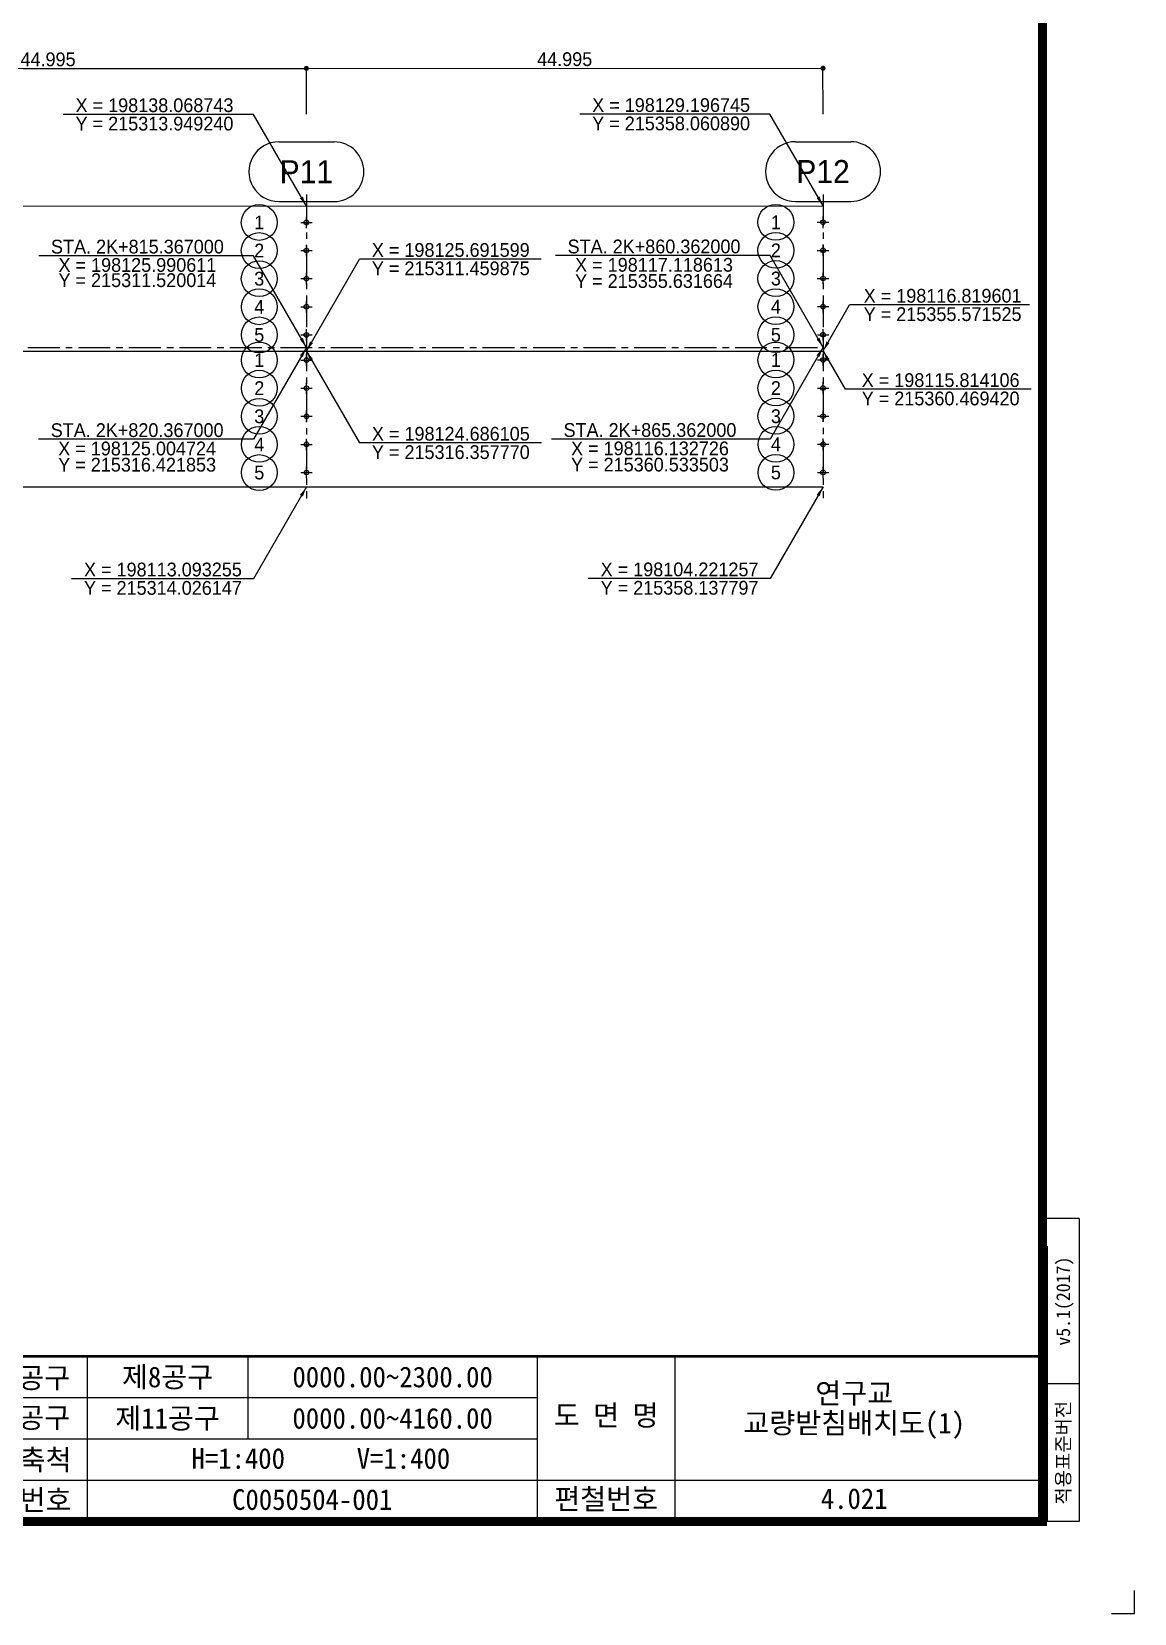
# Model space of a CAD drawing. Header units: feet. Extents: x 0 to 336400, y 0 to 237600.
# Drawn here: x 240362 to 336400, y 0 to 137830 of the extents above; entities that cross this region are included whole.
import ezdxf
from ezdxf.enums import TextEntityAlignment as Align

# ---------------------------------------------------------------- set-up
doc = ezdxf.new("R2010")
doc.units = ezdxf.units.FT
doc.header["$LTSCALE"] = 2200
doc.header["$MEASUREMENT"] = 0
doc.linetypes.add('A-CENTR01', pattern=[2, 1.25, -0.25, 0.25, -0.25])
for name, color, linetype in [('CS-CNTL', 1, 'A-CENTR01'), ('CS-CONC-LEAN', 3, 'CONTINUOUS'), ('CS-CONC-MAJR', 4, 'CONTINUOUS'), ('CS-DIML', 1, 'CONTINUOUS'), ('CS-DIMT', 3, 'CONTINUOUS'), ('CS-TEXT', 3, 'CONTINUOUS'), ('CX-BORD-LIN1', 4, 'CONTINUOUS'), ('CX-BORD-LIN2', 3, 'CONTINUOUS'), ('CX-BORD-TEX2', 7, 'CONTINUOUS'), ('CX-BORD-TEX3', 6, 'CONTINUOUS'), ('CX-MISC', 2, 'CONTINUOUS'), ('CZ-TEX2', 3, 'CONTINUOUS')]:
    doc.layers.add(name, color=color, linetype=linetype)
doc.styles.add('A_STANDARD', font='')
doc.styles.add('TB_TEXT', font='')
doc.styles.add('TB_WBTXT', font='')
doc.styles.add('TB_WMTXT', font='')
doc.styles.get('A_STANDARD').set_extended_font_data('Dotum')
doc.styles.get('TB_TEXT').set_extended_font_data('DotumChe')
doc.styles.get('TB_WBTXT').set_extended_font_data('Dotum')
doc.styles.get('TB_WMTXT').set_extended_font_data('DotumChe')

# ---------------------------------------------------------------- blocks, each defined once
blk = doc.blocks.new('CZDIMD1-2')
at = {"layer": 'CS-DIML', "const_width": 0.5}
blk.add_lwpolyline([(0.25, 0, 1), (-0.25, 0, 1)], format="xyb", close=True, dxfattribs=at)
blk = doc.blocks.new('CXBLKA1-KHCA-1')
at = {"layer": 'CX-BORD-LIN1', "const_width": 2}
blk.add_lwpolyline([(796, 0), (0, 0), (0, 554), (796, 554)], close=True, dxfattribs=at)
at = {"layer": 'CX-BORD-LIN1'}
for points, const_width in [([(796, 36), (0, 36)], 0.6), ([(686, 0), (686, 36)], 0.3)]:
    blk.add_lwpolyline(points, dxfattribs=dict(at, const_width=const_width))
at = {"layer": 'CX-BORD-LIN2'}
for p, q in [((804, 66.03), (796, 66.03)), ((804, 66.03), (804, 0)), ((797, 60), (797, 0)), ((804, 30), (796, 30)), ((804, 0), (797, 0))]:
    blk.add_line(p, q, dxfattribs=at)
at = {"layer": 'CX-BORD-LIN2', "const_width": 0.3}
for points in [[(588, 0), (588, 36)], [(623, 18), (623, 36)], [(716, 0), (716, 36)], [(686, 27), (558, 27)], [(686, 18), (558, 18)], [(796, 9), (558, 9)]]:
    blk.add_lwpolyline(points, dxfattribs=at)
at = {"layer": 'CX-MISC'}
blk.add_lwpolyline([(811, -20), (816, -20), (816, -15)], dxfattribs=at)
at = {"layer": 'CX-BORD-LIN1', "style": 'TB_TEXT'}
for tag, height, p in [('TR_RDAT5', 3.5, (317.5, 33)), ('TR_DGN5', 3.5, (451.12, 33)), ('TR_CHK5', 3.5, (491.12, 33)), ('TR_APP5', 3.5, (531.12, 33)), ('TR_RNUM5', 3, (285.11, 32.64)), ('TR_RNUM4', 3, (285.11, 26.64)), ('TR_RDAT4', 3.5, (317.5, 27)), ('TR_DGN4', 3.5, (451.12, 27)), ('TR_CHK4', 3.5, (491.12, 27)), ('TR_APP4', 3.5, (531.12, 27)), ('TR_RNUM3', 3, (285.11, 20.64)), ('TR_RDAT3', 3.5, (317.5, 21)), ('TR_DGN3', 3.5, (451.12, 21)), ('TR_CHK3', 3.5, (491.12, 21)), ('TR_APP3', 3.5, (531.12, 21)), ('TR_RNUM2', 3, (285.11, 14.64)), ('TR_RDAT2', 3.5, (317.5, 15)), ('TR_DGN2', 3.5, (451.12, 15)), ('TR_CHK2', 3.5, (491.12, 15)), ('TR_APP2', 3.5, (531.12, 15)), ('TR_RDAT1', 3.5, (317.5, 9)), ('TR_DGN1', 3.5, (451.12, 9)), ('TR_CHK1', 3.5, (491.12, 9)), ('TR_APP1', 3.5, (531.12, 9)), ('TR_RNUM1', 3, (285.11, 8.64))]:
    blk.add_attdef(tag, text='', height=height, dxfattribs=at).set_placement(p, align=Align.MIDDLE_CENTER)
for tag, p in [('TR_RCON5', (342.3, 33)), ('TR_RCON4', (342.3, 27)), ('TR_RCON3', (342.3, 21)), ('TR_RCON2', (342.3, 15)), ('TR_RCON1', (342.3, 9))]:
    blk.add_attdef(tag, text='', height=3.5, dxfattribs=at).set_placement(p, align=Align.MIDDLE_LEFT)
at = {"layer": 'CX-BORD-LIN2', "style": 'TB_TEXT'}
blk.add_text('적용표준버전', height=3, rotation=90, dxfattribs=at).set_placement((800.5, 15), align=Align.MIDDLE_CENTER)
blk.add_attdef('TD_VERSION', text='', height=3, rotation=90, dxfattribs=at).set_placement((800.5, 48.01), align=Align.MIDDLE_CENTER)
at = {"layer": 'CX-BORD-TEX2', "style": 'TB_WMTXT'}
for tag, height, p in [('TB_CNAME', 5, (15.34, 531.83)), ('TB_CSCOP', 4, (16.63, 523.83))]:
    blk.add_attdef(tag, text='', height=height, dxfattribs=at).set_placement(p, align=Align.BOTTOM_LEFT)
at = {"layer": 'CX-BORD-TEX2', "style": 'TB_WBTXT'}
for tag, height, p in [('TB_MTITIL', 10, (398, 533.33)), ('TB_STITL', 7, (398, 518.33))]:
    blk.add_attdef(tag, text='', height=height, dxfattribs=at).set_placement(p, align=Align.MIDDLE_CENTER)
at = {"layer": 'CX-BORD-TEX3', "style": 'TB_TEXT'}
for s, p in [('설계공구', (573, 31.36)), ('시공공구', (573, 22.69)), ('도 면 명', (701, 23.19)), ('도면축척', (573.29, 13.51)), ('도면번호', (573.29, 4.79)), ('편철번호', (701, 5))]:
    blk.add_text(s, height=4.5, dxfattribs=at).set_placement(p, align=Align.MIDDLE)
for tag, height, p in [('TD_LNDST', 4.5, (215, 31.5)), ('TD_DSECT', 4.5, (605.5, 31.5)), ('TD_DDIST', 4.5, (654.5, 31.5)), ('TD_DNAME_TOP', 4.5, (755, 27.96)), ('TD_CSECT', 4.5, (605.5, 22.5)), ('TD_CDIST', 4.5, (654.5, 22.5)), ('TD_DNAME_MAIN', 4.5, (755, 21.47)), ('TD_CCOMP', 4.5, (215, 13.59)), ('TD_HSCAL', 4.5, (620.88, 13.75)), ('TD_VSCAL', 4.5, (656.86, 13.75)), ('TD_DNAME_BOT', 3, (755, 15.25)), ('TD_FIELD', 4.5, (180, 5.13)), ('TD_CSTEP', 4.5, (250.74, 5.13)), ('TD_DWGCODE', 4.5, (637, 4.79)), ('TD_DWGNO', 4.5, (755, 5))]:
    blk.add_attdef(tag, text='', height=height, dxfattribs=at).set_placement(p, align=Align.MIDDLE_CENTER)
for tag, height, width, p in [('TD_DCOMP', 4.5, 0.95, (215, 22.59)), ('TD_CNAME', 5, 0.78, (65, 7.6))]:
    blk.add_attdef(tag, text='', height=height, dxfattribs=dict(at, width=width)).set_placement(p, align=Align.MIDDLE_CENTER)

msp = doc.modelspace()

# ---------------------------------------------------------------- linework, layer by layer
at = {"layer": 'CS-CNTL'}
for p, q in [((264292, 123625), (264296, 109000)), ((309287, 123638), (309291, 109013)), ((33232, 110258), (309291, 110321)), ((33232, 110258), (309291, 110321)), ((33232, 110258), (309291, 110321)), ((33232, 110258), (309291, 110321)), ((33253, 110236), (309291, 110318)), ((33253, 110236), (309291, 110318)), ((33253, 110236), (309291, 110318)), ((33253, 110236), (309291, 110318)), ((264296, 110986), (264299, 97161)), ((309291, 110996), (309294, 97171))]:
    msp.add_line(p, q, dxfattribs=at)
at = {"layer": 'CS-CONC-LEAN'}
for p, q in [((264293, 120705), (264292, 121705)), ((309288, 120718), (309287, 121718)), ((263792, 121205), (264792, 121205)), ((308787, 121218), (309787, 121219)), ((263793, 118755), (264793, 118755)), ((264293, 118255), (264293, 119255)), ((308788, 118768), (309788, 118769)), ((309288, 118268), (309288, 119268)), ((263794, 116305), (264794, 116305)), ((264294, 115805), (264294, 116805)), ((308789, 116318), (309789, 116319)), ((309289, 115818), (309289, 116818)), ((263795, 113855), (264795, 113855)), ((264295, 113355), (264295, 114355)), ((308790, 113868), (309790, 113869)), ((309290, 113368), (309290, 114368)), ((264296, 110905), (264295, 111905)), ((309291, 110918), (309290, 111918)), ((263795, 111405), (264795, 111405)), ((308790, 111418), (309790, 111419)), ((263796, 109211), (264796, 109211)), ((264296, 108711), (264296, 109711)), ((308791, 109221), (309791, 109222)), ((309291, 108721), (309291, 109721)), ((263797, 106761), (264797, 106761)), ((264297, 106261), (264297, 107261)), ((308792, 106771), (309792, 106772)), ((309292, 106271), (309292, 107271)), ((264297, 103811), (264297, 104811)), ((309292, 103821), (309292, 104821)), ((263797, 104311), (264797, 104311)), ((308792, 104321), (309792, 104322)), ((264298, 101361), (264298, 102361)), ((309293, 101371), (309293, 102371)), ((263798, 101861), (264798, 101861)), ((308793, 101871), (309793, 101872)), ((263798, 99411), (264798, 99411)), ((264298, 98911), (264298, 99911)), ((308793, 99421), (309793, 99422)), ((309293, 98921), (309293, 99921))]:
    msp.add_line(p, q, dxfattribs=at)
for centre in [(264292, 121205), (309287, 121218), (264293, 118755), (309288, 118768), (264294, 116305), (309289, 116318), (264295, 113855), (309290, 113868), (264295, 111405), (309290, 111418), (264296, 109211), (309291, 109221), (264297, 106761), (309292, 106771), (264297, 104311), (309292, 104321), (264298, 101861), (309293, 101871), (264298, 99411), (309293, 99421)]:
    msp.add_circle(centre, 200, dxfattribs=at)
for points in [[(264292, 121705), (264242, 121555), (264292, 121705), (264342, 121555)], [(309287, 121718), (309237, 121568), (309287, 121718), (309337, 121568)], [(263792, 121205), (263942, 121155), (263792, 121205), (263942, 121255)], [(264293, 120705), (264243, 120855), (264293, 120705), (264343, 120855)], [(264792, 121205), (264642, 121155), (264792, 121205), (264642, 121255)], [(308787, 121218), (308937, 121168), (308787, 121218), (308937, 121268)], [(309288, 120718), (309238, 120868), (309288, 120718), (309338, 120868)], [(309787, 121219), (309637, 121169), (309787, 121219), (309637, 121269)], [(263793, 118755), (263943, 118705), (263793, 118755), (263943, 118805)], [(264293, 119255), (264243, 119105), (264293, 119255), (264343, 119105)], [(264793, 118755), (264643, 118705), (264793, 118755), (264643, 118805)], [(308788, 118768), (308938, 118718), (308788, 118768), (308938, 118818)], [(309288, 119268), (309238, 119118), (309288, 119268), (309338, 119118)], [(309788, 118769), (309638, 118719), (309788, 118769), (309638, 118819)], [(264293, 118255), (264243, 118405), (264293, 118255), (264343, 118405)], [(309288, 118268), (309238, 118418), (309288, 118268), (309338, 118418)], [(263794, 116305), (263944, 116255), (263794, 116305), (263944, 116355)], [(264294, 116805), (264244, 116655), (264294, 116805), (264344, 116655)], [(264294, 115805), (264244, 115955), (264294, 115805), (264344, 115955)], [(264794, 116305), (264644, 116255), (264794, 116305), (264644, 116355)], [(308789, 116318), (308939, 116268), (308789, 116318), (308939, 116368)], [(309289, 116818), (309239, 116668), (309289, 116818), (309339, 116668)], [(309289, 115818), (309239, 115968), (309289, 115818), (309339, 115968)], [(309789, 116319), (309639, 116269), (309789, 116319), (309639, 116369)], [(263795, 113855), (263945, 113805), (263795, 113855), (263945, 113905)], [(264295, 114355), (264245, 114205), (264295, 114355), (264345, 114205)], [(264295, 113355), (264245, 113505), (264295, 113355), (264345, 113505)], [(264795, 113855), (264645, 113805), (264795, 113855), (264645, 113905)], [(308790, 113868), (308940, 113818), (308790, 113868), (308940, 113918)], [(309290, 114368), (309240, 114218), (309290, 114368), (309340, 114218)], [(309290, 113368), (309240, 113518), (309290, 113368), (309340, 113518)], [(309790, 113869), (309640, 113819), (309790, 113869), (309640, 113919)], [(264295, 111905), (264245, 111755), (264295, 111905), (264345, 111755)], [(309290, 111918), (309240, 111768), (309290, 111918), (309340, 111768)], [(263795, 111405), (263945, 111355), (263795, 111405), (263945, 111455)], [(264296, 110905), (264245, 111055), (264296, 110905), (264345, 111055)], [(264795, 111405), (264645, 111355), (264795, 111405), (264645, 111455)], [(308790, 111418), (308940, 111368), (308790, 111418), (308940, 111468)], [(309291, 110918), (309240, 111068), (309291, 110918), (309340, 111068)], [(309790, 111419), (309640, 111369), (309790, 111419), (309640, 111469)], [(263796, 109211), (263946, 109161), (263796, 109211), (263946, 109261)], [(264296, 109711), (264246, 109561), (264296, 109711), (264346, 109561)], [(264796, 109211), (264646, 109161), (264796, 109211), (264646, 109261)], [(308791, 109221), (308941, 109171), (308791, 109221), (308941, 109271)], [(309291, 109721), (309241, 109571), (309291, 109721), (309341, 109571)], [(309791, 109222), (309641, 109172), (309791, 109222), (309641, 109272)], [(264296, 108711), (264246, 108861), (264296, 108711), (264346, 108861)], [(309291, 108721), (309241, 108871), (309291, 108721), (309341, 108871)], [(263797, 106761), (263947, 106711), (263797, 106761), (263947, 106811)], [(264297, 107261), (264247, 107111), (264297, 107261), (264347, 107111)], [(264297, 106261), (264247, 106411), (264297, 106261), (264347, 106411)], [(264797, 106761), (264647, 106711), (264797, 106761), (264647, 106811)], [(308792, 106771), (308942, 106721), (308792, 106771), (308942, 106821)], [(309292, 107271), (309242, 107121), (309292, 107271), (309342, 107121)], [(309292, 106271), (309242, 106421), (309292, 106271), (309342, 106421)], [(309792, 106772), (309642, 106722), (309792, 106772), (309642, 106822)], [(264297, 104811), (264247, 104661), (264297, 104811), (264347, 104661)], [(309292, 104821), (309242, 104671), (309292, 104821), (309342, 104671)], [(263797, 104311), (263947, 104261), (263797, 104311), (263947, 104361)], [(264297, 103811), (264247, 103961), (264297, 103811), (264347, 103961)], [(264797, 104311), (264647, 104261), (264797, 104311), (264647, 104361)], [(308792, 104321), (308942, 104271), (308792, 104321), (308942, 104371)], [(309292, 103821), (309242, 103971), (309292, 103821), (309342, 103971)], [(309792, 104322), (309642, 104272), (309792, 104322), (309642, 104372)], [(264298, 102361), (264248, 102211), (264298, 102361), (264348, 102211)], [(309293, 102371), (309243, 102221), (309293, 102371), (309343, 102221)], [(263798, 101861), (263948, 101811), (263798, 101861), (263948, 101911)], [(264298, 101361), (264248, 101511), (264298, 101361), (264348, 101511)], [(264798, 101861), (264648, 101811), (264798, 101861), (264648, 101911)], [(308793, 101871), (308943, 101821), (308793, 101871), (308943, 101921)], [(309293, 101371), (309243, 101521), (309293, 101371), (309343, 101521)], [(309793, 101872), (309643, 101822), (309793, 101872), (309643, 101922)], [(263798, 99411), (263948, 99361), (263798, 99411), (263948, 99461)], [(264298, 99911), (264248, 99761), (264298, 99911), (264348, 99761)], [(264798, 99411), (264648, 99361), (264798, 99411), (264648, 99461)], [(308793, 99421), (308943, 99371), (308793, 99421), (308943, 99471)], [(309293, 99921), (309243, 99771), (309293, 99921), (309343, 99771)], [(309793, 99422), (309643, 99372), (309793, 99422), (309643, 99472)], [(264298, 98911), (264248, 99061), (264298, 98911), (264348, 99061)], [(309293, 98921), (309243, 99071), (309293, 98921), (309343, 99071)]]:
    msp.add_solid(points, dxfattribs=at)
at = {"layer": 'CS-CONC-MAJR'}
for p, q in [((174325, 122598), (309287, 122638)), ((174329, 109973), (309291, 110013)), ((174329, 109965), (309291, 109996)), ((174332, 98140), (309294, 98171))]:
    msp.add_line(p, q, dxfattribs=at)
at = {"layer": 'CS-DIML'}
for p, q in [((219293, 134612), (264288, 134625)), ((264290, 130625), (264288, 134825)), ((264288, 134625), (309283, 134638)), ((309285, 130638), (309283, 134838)), ((259671, 130624), (243108, 130619)), ((264292, 122625), (259671, 130624)), ((304666, 130637), (288103, 130632)), ((309287, 122638), (304666, 130637)), ((259675, 118304), (240992, 118298)), ((264296, 110305), (259675, 118304)), ((264296, 110000), (268912, 118001)), ((284752, 118006), (268912, 118001)), ((304670, 118317), (285987, 118311)), ((309291, 110318), (304670, 118317)), ((309291, 110013), (311597, 114010)), ((327277, 114015), (311597, 114010)), ((264296, 110311), (259679, 102310)), ((309291, 110321), (304674, 102320)), ((264296, 109986), (268917, 101987)), ((309291, 109996), (311217, 106662)), ((327416, 106666), (311217, 106662)), ((259679, 102310), (240967, 102306)), ((304674, 102320), (285633, 102316)), ((284758, 101991), (268917, 101987)), ((264299, 98161), (259682, 90160)), ((309294, 98171), (304677, 90170)), ((259683, 90160), (243842, 90156)), ((304677, 90170), (288837, 90167))]:
    msp.add_line(p, q, dxfattribs=at)
for centre in [(260182, 121204), (305177, 121217), (260183, 118754), (305178, 118767), (260184, 116304), (305179, 116317), (260185, 113854), (305180, 113867), (260185, 111404), (305180, 111417), (260186, 109210), (305181, 109220), (260187, 106760), (305182, 106770), (260187, 104310), (305182, 104320), (260188, 101860), (305183, 101870), (260188, 99410), (305183, 99420)]:
    msp.add_circle(centre, 1560, dxfattribs=at)
for points in [[(264292, 122625), (263979, 123460), (264292, 122625), (263725, 123314)], [(309287, 122638), (308974, 123474), (309287, 122638), (308720, 123327)], [(264296, 110305), (263982, 111140), (264296, 110305), (263728, 110994)], [(264296, 110311), (263729, 109622), (264296, 110311), (263983, 109476)], [(264296, 110000), (264863, 110689), (264296, 110000), (264609, 110836)], [(309291, 110318), (308977, 111154), (309291, 110318), (308723, 111007)], [(309291, 110321), (308724, 109633), (309291, 110321), (308978, 109486)], [(309291, 110013), (309858, 110702), (309291, 110013), (309604, 110849)], [(264296, 109986), (264609, 109151), (264296, 109986), (264863, 109297)], [(309291, 109996), (309604, 109161), (309291, 109996), (309858, 109308)], [(264299, 98161), (263732, 97472), (264299, 98161), (263986, 97326)], [(309294, 98171), (308727, 97483), (309294, 98171), (308981, 97336)]]:
    msp.add_solid(points, dxfattribs=at)
at = {"layer": 'CZ-TEX2'}
for p, q in [((261880, 128224), (266700, 128226)), ((306875, 128238), (311695, 128239)), ((261882, 123024), (266702, 123026)), ((306877, 123038), (311697, 123039))]:
    msp.add_line(p, q, dxfattribs=at)
for centre, start, end in [((261881, 125624), 90.01701, 270.01701), ((266701, 125626), 270.01701, 90.01701), ((306876, 125638), 90.01701, 270.01701), ((311696, 125639), 270.01701, 90.01701)]:
    msp.add_arc(centre, 2600, start, end, dxfattribs=at)

# ---------------------------------------------------------------- block references
at = {"layer": 'CS-DIML', "xscale": 440.0000000000207, "yscale": 440.0000000000207, "zscale": 440.0000000000207, "rotation": 11.38896499999946}
for p in [(264288, 134625), (264288, 134625), (309283, 134638), (309283, 134638)]:
    msp.add_blockref('CZDIMD1-2', p, dxfattribs=at)
at = {"layer": 'CX-MISC'}
ref = msp.add_blockref('CXBLKA1-KHCA-1', (10000, 8000), dxfattribs=dict(at, xscale=400, yscale=400, zscale=400))
ref.add_attrib('TD_DSECT', '제8공구', dxfattribs={"layer": 'CX-BORD-TEX3', "height": 1800, "style": 'TB_TEXT'}).set_placement((252200, 20600), align=Align.MIDDLE_CENTER)
ref.add_attrib('TD_DDIST', '0000.00~2300.00', dxfattribs={"layer": 'CX-BORD-TEX3', "height": 1800, "style": 'TB_TEXT'}).set_placement((271800, 20600), align=Align.MIDDLE_CENTER)
ref.add_attrib('TD_CSECT', '제11공구', dxfattribs={"layer": 'CX-BORD-TEX3', "height": 1800, "style": 'TB_TEXT'}).set_placement((252200, 17000), align=Align.MIDDLE_CENTER)
ref.add_attrib('TD_CDIST', '0000.00~4160.00', dxfattribs={"layer": 'CX-BORD-TEX3', "height": 1800, "style": 'TB_TEXT'}).set_placement((271800, 17000), align=Align.MIDDLE_CENTER)
ref.add_attrib('TD_DNAME_MAIN', '교량받침배치도(1)', dxfattribs={"layer": 'CX-BORD-TEX3', "height": 1800, "style": 'TB_TEXT'}).set_placement((312000, 16589), align=Align.MIDDLE_CENTER)
ref.add_attrib('TD_DNAME_TOP', '연구교', dxfattribs={"layer": 'CX-BORD-TEX3', "height": 1800, "style": 'TB_TEXT'}).set_placement((312000, 19183), align=Align.MIDDLE_CENTER)
ref.add_attrib('TD_HSCAL', 'H=1:400', dxfattribs={"layer": 'CX-BORD-TEX3', "height": 1800, "style": 'TB_TEXT'}).set_placement((258354, 13499), align=Align.MIDDLE_CENTER)
ref.add_attrib('TD_VSCAL', 'V=1:400', dxfattribs={"layer": 'CX-BORD-TEX3', "height": 1800, "style": 'TB_TEXT'}).set_placement((272745, 13499), align=Align.MIDDLE_CENTER)
ref.add_attrib('TD_DWGCODE', 'C0050504-001', dxfattribs={"layer": 'CX-BORD-TEX3', "height": 1800, "style": 'TB_TEXT'}).set_placement((264800, 9916), align=Align.MIDDLE_CENTER)
ref.add_attrib('TD_DWGNO', '4.021', dxfattribs={"layer": 'CX-BORD-TEX3', "height": 1800, "style": 'TB_TEXT'}).set_placement((312000, 10001), align=Align.MIDDLE_CENTER)
ref.add_attrib('TD_VERSION', 'v5.1(2017)', dxfattribs={"layer": 'CX-BORD-LIN2', "height": 1200, "rotation": 90, "style": 'TB_TEXT'}).set_placement((330200, 27206), align=Align.MIDDLE_CENTER)

# ---------------------------------------------------------------- texts
at = {"layer": 'CS-DIMT', "style": 'A_STANDARD'}
for s, rotation, p in [('44.995', 360.01701, (241791, 134818)), ('44.995', 360.01701, (286786, 134832)), ('X = 198138.068743', 0.01701, (251061, 130817)), ('X = 198129.196745', 0.01701, (296056, 130831)), ('Y = 215313.949240', 360.01701, (251061, 129217)), ('Y = 215358.060890', 360.01701, (296056, 129231)), ('STA. 2K+815.367000', 360.01701, (249573, 118497)), ('X = 198125.691599', 0.01701, (276865, 118204)), ('STA. 2K+860.362000', 360.01701, (294568, 118511)), ('X = 198125.990611', 360.01701, (249573, 116897)), ('Y = 215311.459875', 360.01701, (276866, 116604)), ('X = 198117.118613', 360.01701, (294568, 116911)), ('Y = 215311.520014', 360.01701, (249573, 115573)), ('Y = 215355.631664', 360.01701, (294568, 115497)), ('X = 198116.819601', 0.01701, (319702, 114213)), ('Y = 215355.571525', 360.01701, (319702, 112613)), ('X = 198115.814106', 0.01318, (319530, 106864)), ('Y = 215360.469420', 360.01318, (319530, 105264)), ('STA. 2K+820.367000', 360.01318, (249549, 102505)), ('X = 198124.686105', 0.01318, (276870, 102189)), ('STA. 2K+865.362000', 360.01318, (294214, 102515)), ('X = 198125.004724', 360.01318, (249549, 100905)), ('X = 198116.132726', 360.01318, (294214, 100915)), ('Y = 215316.421853', 360.01318, (249549, 99493)), ('Y = 215316.357770', 360.01318, (276870, 100589)), ('Y = 215360.533503', 360.01318, (294214, 99504)), ('X = 198113.093255', 0.01318, (251795, 90358)), ('X = 198104.221257', 0.01318, (296790, 90369)), ('Y = 215314.026147', 360.01318, (251796, 88758)), ('Y = 215358.137797', 360.01318, (296791, 88769))]:
    msp.add_text(s, height=1200, rotation=rotation, dxfattribs=at).set_placement(p, align=Align.CENTER)
at = {"layer": 'CS-TEXT', "style": 'A_STANDARD'}
for s, rotation, p in [('1', 360.01701, (260183, 120604)), ('1', 360.01701, (305178, 120617)), ('2', 360.01701, (260183, 118154)), ('2', 360.01701, (305178, 118167)), ('3', 360.01701, (260184, 115704)), ('3', 360.01701, (305179, 115717)), ('4', 360.01701, (260185, 113254)), ('4', 360.01701, (305180, 113267)), ('5', 360.01701, (260186, 110804)), ('5', 360.01701, (305181, 110817)), ('1', 360.01318, (260186, 108610)), ('1', 360.01318, (305181, 108620)), ('2', 360.01318, (260187, 106160)), ('2', 360.01318, (305182, 106170)), ('3', 360.01318, (260187, 103710)), ('3', 360.01318, (305182, 103720)), ('4', 360.01318, (260188, 101260)), ('4', 360.01318, (305183, 101270)), ('5', 360.01318, (260188, 98810)), ('5', 360.01318, (305183, 98820))]:
    msp.add_text(s, height=1200, rotation=rotation, dxfattribs=at).set_placement(p, align=Align.CENTER)
at = {"layer": 'CZ-TEX2', "style": 'A_STANDARD'}
for s, p in [('P11', (264291, 124625)), ('P12', (309286, 124638))]:
    msp.add_text(s, height=2000, rotation=360.01701, dxfattribs=at).set_placement(p, align=Align.CENTER)

doc.saveas('drawing.dxf')
